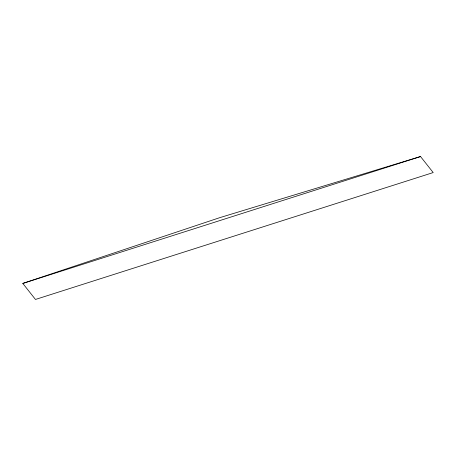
<?xml version="1.0" encoding="UTF-8"?>
<svg xmlns="http://www.w3.org/2000/svg" width="456" height="456" viewBox="0 0 456 456"><rect width="100%" height="100%" fill="white"/><g stroke="black" fill="none" stroke-linecap="round" stroke-linejoin="round"><path stroke-width="0.68" d="M22.8 283.432L219.809 217.643L420.529 156.545L433.2 172.567L35.471 299.455L22.8 283.432L420.529 156.545"/></g></svg>
